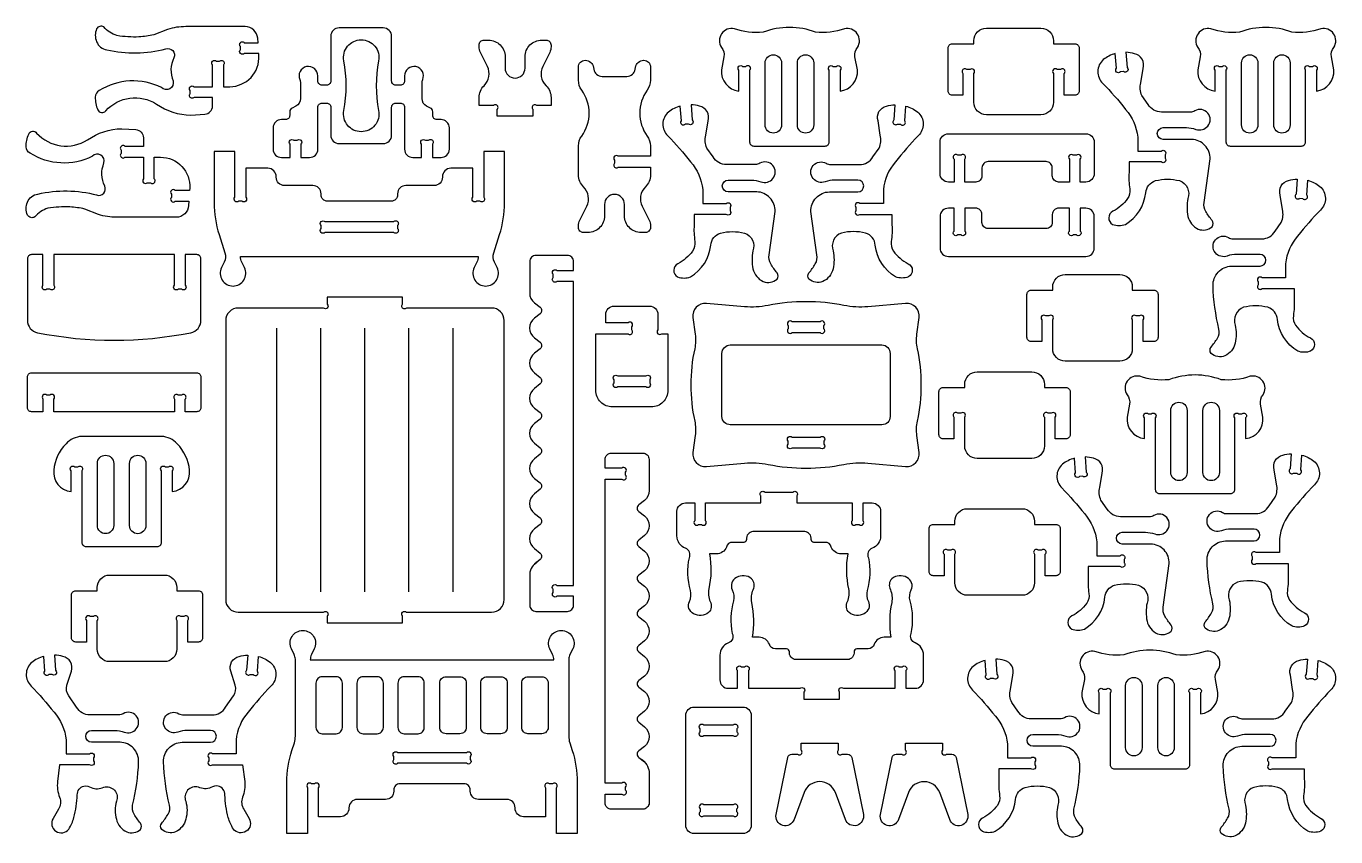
# Model space of a CAD drawing. Extents: x 674.5 to 704.7, y 9.3 to 46.7.
# Drawn here: x 674.51 to 704.73, y 28.01 to 46.7 of the extents above; entities that cross this region are included whole.
import ezdxf

# ---------------------------------------------------------------- set-up
doc = ezdxf.new("R2010")
doc.units = 0
doc.header["$MEASUREMENT"] = 0
doc.layers.add('KONTUR', color=20, linetype='CONTINUOUS')

msp = doc.modelspace()

# ---------------------------------------------------------------- linework, layer by layer
at = {"layer": 'KONTUR'}
for points in [[(678.901, 45.895), (678.974, 45.895, -1), (679.062, 45.807), (679.062, 45.307), (679.208, 45.307, 0.433432), (679.88, 46.024), (679.877, 46.072), (679.544, 46.072, -1), (679.455, 46.16), (679.455, 46.233, -1), (679.544, 46.322), (679.861, 46.322), (679.854, 46.422, 0.395253), (679.566, 46.692), (678.192, 46.692, 0.077687), (677.774, 46.627), (677.456, 46.502, -0.042031), (677.114, 46.454, -0.051106), (676.606, 46.484, -0.13778), (676.302, 46.684, 0.443717), (676.138, 46.64, 0.213303), (676.137, 46.345, 0.283264), (676.374, 46.158, 0.123296), (677.732, 46.178, -0.670336), (677.919, 45.973, 0.213141), (677.901, 45.439, -0.77774), (677.633, 45.285, 0.263991), (676.197, 45.215, 0.272682), (676.107, 45.068, 0.117689), (676.165, 44.774, 0.58058), (676.347, 44.749, -0.364324), (677.52, 44.907, 0.149435), (678.312, 44.65), (678.632, 44.671, 0.395611), (678.812, 44.863), (678.812, 45.057), (678.385, 45.057, -1), (678.297, 45.145), (678.297, 45.218, -1), (678.385, 45.307), (678.812, 45.307), (678.812, 45.807, -1)], [(683.661, 45.471, 0.474116), (683.504, 45.769, 0.474116), (683.242, 45.556), (683.242, 45.437, -0.414214), (683.146, 45.341), (683.04, 45.341, -0.414214), (682.944, 45.437), (682.944, 46.469, 0.414214), (682.752, 46.662), (681.733, 46.662, 0.414214), (681.54, 46.469), (681.54, 45.437, -0.414214), (681.444, 45.341), (681.338, 45.341, -0.414214), (681.242, 45.437), (681.242, 45.556, 0.474116), (680.981, 45.769, 0.474116), (680.824, 45.471, -0.10039), (680.839, 45.396), (680.839, 45.031, -0.283093), (680.733, 44.859), (680.646, 44.815, 0.283093), (680.593, 44.73), (680.593, 44.644, -0.414214), (680.497, 44.548), (680.401, 44.548, 0.414214), (680.209, 44.355), (680.209, 43.866, 0.414214), (680.401, 43.674), (680.601, 43.674), (680.601, 43.982, -1), (680.689, 44.07), (680.762, 44.07, -1), (680.851, 43.982), (680.851, 43.674), (681.05, 43.674, 0.414214), (681.242, 43.866), (681.242, 44.834, -0.414214), (681.338, 44.93), (681.444, 44.93, -0.414214), (681.54, 44.834), (681.54, 44.187, 0.414214), (681.733, 43.995), (682.752, 43.995, 0.414214), (682.944, 44.187), (682.944, 44.834, -0.414214), (683.04, 44.93), (683.146, 44.93, -0.414214), (683.242, 44.834), (683.242, 43.866, 0.414214), (683.435, 43.674), (683.634, 43.674), (683.634, 43.982, -1), (683.722, 44.07), (683.795, 44.07, -1), (683.884, 43.982), (683.884, 43.674), (684.083, 43.674, 0.414214), (684.276, 43.866), (684.276, 44.355, 0.414214), (684.083, 44.548), (683.988, 44.548, -0.414214), (683.891, 44.644), (683.891, 44.73, 0.283093), (683.839, 44.815), (683.751, 44.859, -0.283093), (683.646, 45.031), (683.646, 45.396, -0.10039)], [(692.123, 46.673, 0.088383), (691.518, 46.564, -0.111237), (690.852, 46.643, 0.672511), (690.553, 46.213, -0.226774), (690.611, 45.999), (690.555, 45.697, 0.411397), (690.954, 45.206), (690.954, 45.688, -1), (691.043, 45.776), (691.116, 45.776, -1), (691.204, 45.688), (691.204, 44.034, 0.414214), (691.3, 43.938), (692.945, 43.938, 0.414214), (693.041, 44.034), (693.041, 45.688, -1), (693.13, 45.776), (693.203, 45.776, -1), (693.291, 45.688), (693.291, 45.206, 0.411397), (693.691, 45.697), (693.635, 45.999, -0.226774), (693.692, 46.213, 0.672511), (693.393, 46.643, -0.111237), (692.727, 46.564, 0.088383)], [(696.377, 44.948), (696.377, 45.612, 1), (696.289, 45.701), (696.216, 45.701, 1), (696.127, 45.612), (696.127, 45.112), (695.879, 45.112, -0.414214), (695.783, 45.208), (695.783, 46.199, -0.414214), (695.879, 46.295), (696.377, 46.295), (696.377, 46.368, -0.414214), (696.666, 46.656), (697.926, 46.656, -0.414214), (698.214, 46.368), (698.214, 46.295), (698.712, 46.295, -0.414214), (698.809, 46.199), (698.809, 45.208, -0.414214), (698.712, 45.112), (698.464, 45.112), (698.464, 45.612, 1), (698.376, 45.701), (698.303, 45.701, 1), (698.214, 45.612), (698.214, 44.948, -0.414214), (697.926, 44.659), (696.666, 44.659, -0.414214)], [(703.114, 46.673, 0.088383), (702.509, 46.564, -0.111237), (701.844, 46.643, 0.672511), (701.544, 46.213, -0.226774), (701.602, 45.999), (701.546, 45.697, 0.411397), (701.945, 45.206), (701.945, 45.688, -1), (702.034, 45.776), (702.107, 45.776, -1), (702.195, 45.688), (702.195, 44.034, 0.414214), (702.292, 43.938), (703.936, 43.938, 0.414214), (704.032, 44.034), (704.032, 45.688, -1), (704.121, 45.776), (704.194, 45.776, -1), (704.282, 45.688), (704.282, 45.206, 0.411397), (704.682, 45.697), (704.626, 45.999, -0.226774), (704.683, 46.213, 0.672511), (704.384, 46.643, -0.111237), (703.718, 46.564, 0.088383)], [(681.841, 45.902, -0.471204), (682.242, 46.388, -0.471204), (682.644, 45.902, 0.095585), (682.644, 44.755, -0.471204), (682.242, 44.268, -0.471204), (681.841, 44.755, 0.095585)], [(685.381, 44.623), (685.381, 44.785, 1), (685.292, 44.873), (684.962, 44.873), (684.962, 45.055, -0.201878), (685.078, 45.33, 0.325635), (685.153, 45.776), (684.992, 46.099, -0.116123), (684.962, 46.228), (684.962, 46.266, -0.414214), (685.077, 46.381), (685.177, 46.381, -0.414214), (685.562, 45.997), (685.562, 45.735, 1), (686.022, 45.735), (686.022, 45.997, -0.414214), (686.407, 46.381), (686.507, 46.381, -0.414214), (686.622, 46.266), (686.622, 46.228, -0.116123), (686.592, 46.099), (686.431, 45.776, 0.325635), (686.506, 45.33, -0.201878), (686.622, 45.055), (686.622, 44.873), (686.292, 44.873, 1), (686.203, 44.785), (686.203, 44.623)], [(691.562, 45.855, -1), (691.94, 45.855), (691.94, 44.424, -1), (691.562, 44.424)], [(692.305, 45.855, -1), (692.683, 45.855), (692.683, 44.424, -1), (692.305, 44.424)], [(699.977, 42.947, -0.180382), (699.925, 42.725, -0.114184), (699.585, 42.433, 0.61467), (699.579, 42.13, 0.190419), (699.875, 42.13, 0.236111), (700.344, 42.862, -0.305922), (700.566, 43.14, -0.117873), (701.124, 43.14, -0.410093), (701.317, 42.728, 0.099629), (701.317, 42.314, 0.228734), (701.555, 42.02, 0.269899), (701.874, 42.078, 0.341497), (701.874, 42.222, -0.037711), (701.728, 42.429, -0.201322), (701.693, 42.637), (701.83, 43.639, 0.414214), (701.404, 44.091), (700.746, 44.091, -1), (700.746, 44.362), (701.283, 44.362, -0.088172), (701.5, 44.323, 0.31679), (701.776, 44.397, 0.844509), (701.476, 44.748, -0.139482), (701.369, 44.72), (700.707, 44.72, -0.267949), (700.4, 44.897), (700.255, 45.1, -0.174881), (700.229, 45.398), (700.281, 45.728, 0.443368), (700.085, 46.068, 0.062392), (699.888, 46.1), (699.914, 45.749, -1), (699.833, 45.655), (699.76, 45.649, -1), (699.665, 45.731), (699.64, 46.07, 0.096799), (699.365, 45.931, 0.444682), (699.352, 45.384, -0.025048), (699.879, 44.784, -0.150438), (700.158, 44.144), (700.158, 43.821), (700.7, 43.821, -1), (700.789, 43.733), (700.789, 43.66, -1), (700.7, 43.571), (699.959, 43.571), (699.959, 43.328, 0.057319)], [(702.553, 45.855, -1), (702.931, 45.855), (702.931, 44.424, -1), (702.553, 44.424)], [(703.297, 45.855, -1), (703.674, 45.855), (703.674, 44.424, -1), (703.297, 44.424)], [(688.916, 45.454, -0.158286), (688.842, 45.228, 0.324707), (688.842, 44.168, -0.158286), (688.916, 43.942), (688.916, 43.702), (688.174, 43.702, 1), (688.086, 43.613), (688.086, 43.54, 1), (688.174, 43.452), (688.916, 43.452), (688.916, 43.271, -0.201878), (688.8, 42.996, 0.325635), (688.725, 42.549), (688.885, 42.226, -0.116123), (688.916, 42.098), (688.916, 42.059, -0.414214), (688.8, 41.944), (688.7, 41.944, -0.414214), (688.316, 42.328), (688.316, 42.591, 1), (687.855, 42.591), (687.855, 42.328, -0.414214), (687.471, 41.944), (687.371, 41.944, -0.414214), (687.255, 42.059), (687.255, 42.098, -0.116123), (687.286, 42.226), (687.447, 42.549, 0.325635), (687.371, 42.996, -0.201878), (687.255, 43.271), (687.255, 43.942, -0.158286), (687.329, 44.168, 0.324707), (687.329, 45.228, -0.158286), (687.255, 45.454), (687.255, 45.761, -0.414214), (687.409, 45.915), (687.412, 45.915, -0.373213), (687.603, 45.75), (687.608, 45.71, 0.373213), (687.799, 45.545), (688.372, 45.545, 0.373213), (688.563, 45.71), (688.569, 45.75, -0.373213), (688.759, 45.915), (688.762, 45.915, -0.414214), (688.916, 45.761)], [(689.941, 41.738, -0.180382), (689.889, 41.515, -0.114184), (689.548, 41.223, 0.61467), (689.542, 40.921, 0.190419), (689.839, 40.921, 0.236111), (690.307, 41.652, -0.305922), (690.529, 41.931, -0.117873), (691.088, 41.931, -0.410093), (691.281, 41.519, 0.099629), (691.281, 41.104, 0.228734), (691.519, 40.811, 0.269899), (691.838, 40.868, 0.341497), (691.838, 41.012, -0.037711), (691.692, 41.219, -0.201322), (691.656, 41.427), (691.794, 42.43, 0.414214), (691.367, 42.881), (690.709, 42.881, -1), (690.709, 43.152), (691.246, 43.152, -0.088172), (691.464, 43.113, 0.31679), (691.74, 43.187, 0.844509), (691.44, 43.539, -0.139482), (691.332, 43.51), (690.671, 43.51, -0.267949), (690.363, 43.687), (690.219, 43.89, -0.174881), (690.193, 44.188), (690.245, 44.519, 0.443368), (690.049, 44.858, 0.062392), (689.852, 44.89), (689.878, 44.54, -1), (689.796, 44.445), (689.724, 44.44, -1), (689.629, 44.521), (689.604, 44.86, 0.096799), (689.329, 44.721, 0.444682), (689.316, 44.175, -0.025048), (689.842, 43.574, -0.150438), (690.121, 42.934), (690.121, 42.612), (690.664, 42.612, -1), (690.752, 42.523), (690.752, 42.45, -1), (690.664, 42.362), (689.923, 42.362), (689.923, 42.118, 0.057319)], [(694.47, 41.738, 0.180382), (694.522, 41.515, 0.114184), (694.862, 41.223, -0.61467), (694.868, 40.921, -0.190419), (694.571, 40.921, -0.236111), (694.103, 41.652, 0.305922), (693.881, 41.931, 0.117873), (693.323, 41.931, 0.410093), (693.13, 41.519, -0.099629), (693.13, 41.104, -0.228734), (692.891, 40.811, -0.269899), (692.573, 40.868, -0.341497), (692.573, 41.012, 0.037711), (692.719, 41.219, 0.201322), (692.754, 41.427), (692.617, 42.43, -0.414214), (693.043, 42.881), (693.701, 42.881, 1), (693.701, 43.152), (693.164, 43.152, 0.088172), (692.947, 43.113, -0.31679), (692.671, 43.187, -0.844509), (692.971, 43.539, 0.139482), (693.078, 43.51), (693.74, 43.51, 0.267949), (694.047, 43.687), (694.191, 43.89, 0.174881), (694.218, 44.188), (694.166, 44.519, -0.443368), (694.361, 44.858, -0.062392), (694.558, 44.89), (694.532, 44.54, 1), (694.614, 44.445), (694.687, 44.44, 1), (694.782, 44.521), (694.807, 44.86, -0.096799), (695.082, 44.721, -0.444682), (695.094, 44.175, 0.025048), (694.568, 43.574, 0.150438), (694.289, 42.934), (694.289, 42.612), (693.747, 42.612, 1), (693.658, 42.523), (693.658, 42.45, 1), (693.747, 42.362), (694.488, 42.362), (694.488, 42.118, -0.057319)], [(677.218, 43.68), (677.218, 43.18, 1), (677.307, 43.092), (677.379, 43.092, 1), (677.468, 43.18), (677.468, 43.68), (677.614, 43.68, -0.433432), (678.286, 42.964), (678.283, 42.915), (677.95, 42.915, 1), (677.861, 42.827), (677.861, 42.754, 1), (677.95, 42.665), (678.266, 42.665), (678.26, 42.565, -0.395253), (677.972, 42.295), (676.597, 42.295, -0.077687), (676.179, 42.36), (675.862, 42.485, 0.042031), (675.52, 42.533, 0.051106), (675.012, 42.503, 0.13778), (674.708, 42.304, -0.443717), (674.544, 42.347, -0.213303), (674.543, 42.642, -0.283264), (674.78, 42.829, -0.123296), (676.138, 42.809, 0.670336), (676.325, 43.014, -0.213141), (676.307, 43.548, 0.77774), (676.039, 43.702, -0.263991), (674.603, 43.772, -0.272682), (674.513, 43.919, -0.117689), (674.57, 44.213, -0.58058), (674.753, 44.238, 0.364324), (675.926, 44.08, -0.149435), (676.718, 44.337), (677.038, 44.316, -0.395611), (677.218, 44.125), (677.218, 43.93), (676.791, 43.93, 1), (676.702, 43.842), (676.702, 43.769, 1), (676.791, 43.68)], [(696.42, 43.107), (696.17, 43.107), (696.17, 43.635, 1), (696.081, 43.724), (696.008, 43.724, 1), (695.92, 43.635), (695.92, 43.107), (695.789, 43.107, -0.414214), (695.597, 43.3), (695.597, 44.028, -0.414214), (695.789, 44.221), (698.963, 44.221, -0.414214), (699.156, 44.028), (699.156, 43.3, -0.414214), (698.963, 43.107), (698.832, 43.107), (698.832, 43.635, 1), (698.744, 43.724), (698.671, 43.724, 1), (698.582, 43.635), (698.582, 43.107), (698.332, 43.107, -0.414214), (698.188, 43.252), (698.188, 43.435, 0.414214), (698.043, 43.579), (696.709, 43.579, 0.414214), (696.565, 43.435), (696.565, 43.252, -0.414214)], [(685.069, 43.808), (685.069, 42.755, -1), (684.98, 42.667), (684.907, 42.667, -1), (684.819, 42.755), (684.819, 43.424), (684.308, 43.424, 0.414214), (684.116, 43.232), (684.116, 43.22, -0.414214), (683.924, 43.027), (683.273, 43.027, 0.414214), (683.081, 42.835), (683.081, 42.811, -0.414214), (682.937, 42.667), (681.46, 42.667, -0.414214), (681.316, 42.811), (681.316, 42.835, 0.414214), (681.124, 43.027), (680.473, 43.027, -0.414214), (680.281, 43.22), (680.281, 43.232, 0.414214), (680.089, 43.424), (679.578, 43.424), (679.578, 42.755, -1), (679.49, 42.667), (679.417, 42.667, -1), (679.328, 42.755), (679.328, 43.808), (678.848, 43.808), (678.848, 42.632, 0.077953), (678.964, 41.896), (679.099, 41.477, -0.19395), (679.083, 41.262), (679.02, 41.133, 0.55474), (679.284, 40.709, 0.55474), (679.549, 41.133), (679.486, 41.262, -0.114229), (679.456, 41.389), (684.941, 41.389, -0.114229), (684.912, 41.262), (684.848, 41.133, 0.55474), (685.113, 40.709, 0.55474), (685.377, 41.133), (685.314, 41.262, -0.19395), (685.299, 41.477), (685.433, 41.896, 0.077953), (685.549, 42.632), (685.549, 43.808)], [(703.749, 40.025, 0.180382), (703.801, 39.803, 0.114184), (704.142, 39.511, -0.61467), (704.148, 39.208, -0.190419), (703.851, 39.208, -0.236111), (703.383, 39.939, 0.305922), (703.16, 40.218, 0.117873), (702.602, 40.218, 0.410093), (702.409, 39.806, -0.099629), (702.409, 39.392, -0.228734), (702.171, 39.098, -0.269899), (701.852, 39.155, -0.341497), (701.852, 39.3, 0.037711), (701.998, 39.506, 0.201322), (702.033, 39.715, -0.052119), (701.896, 40.717, -0.414214), (702.323, 41.168), (702.98, 41.168, 1), (702.98, 41.439), (702.443, 41.439, 0.088172), (702.226, 41.401, -0.31679), (701.95, 41.475, -0.844509), (702.25, 41.826, 0.139482), (702.357, 41.797), (703.019, 41.797, 0.267949), (703.327, 41.975), (703.471, 42.177, 0.174881), (703.497, 42.475), (703.445, 42.806, -0.443368), (703.641, 43.145, -0.062392), (703.838, 43.177), (703.812, 42.827, 1), (703.894, 42.732), (703.966, 42.727, 1), (704.061, 42.808), (704.086, 43.147, -0.096799), (704.361, 43.008, -0.444682), (704.374, 42.462, 0.025048), (703.848, 41.862, 0.150438), (703.569, 41.222), (703.569, 40.899), (703.026, 40.899, 1), (702.938, 40.81), (702.938, 40.737, 1), (703.026, 40.649), (703.767, 40.649), (703.767, 40.405, -0.057319)], [(696.42, 42.504), (696.17, 42.504), (696.17, 41.976, -1), (696.081, 41.888), (696.008, 41.888, -1), (695.92, 41.976), (695.92, 42.504), (695.789, 42.504, 0.414214), (695.597, 42.312), (695.597, 41.583, 0.414214), (695.789, 41.391), (698.963, 41.391, 0.414214), (699.156, 41.583), (699.156, 42.312, 0.414214), (698.963, 42.504), (698.832, 42.504), (698.832, 41.976, -1), (698.744, 41.888), (698.671, 41.888, -1), (698.582, 41.976), (698.582, 42.504), (698.332, 42.504, 0.414214), (698.188, 42.36), (698.188, 42.176, -0.414214), (698.043, 42.032), (696.709, 42.032, -0.414214), (696.565, 42.176), (696.565, 42.36, 0.414214)], [(683.081, 42.106), (683.081, 42.033, -1), (682.993, 41.944), (681.405, 41.944, -1), (681.316, 42.033), (681.316, 42.106, -1), (681.405, 42.194), (682.993, 42.194, -1)], [(675.149, 41.433), (675.149, 40.725, -1), (675.061, 40.636), (674.988, 40.636, -1), (674.899, 40.725), (674.899, 41.433), (674.635, 41.433, 0.414214), (674.539, 41.337), (674.539, 39.915, 0.358275), (674.772, 39.632, 0.097651), (678.31, 39.632, 0.358275), (678.543, 39.915), (678.543, 41.337, 0.414214), (678.447, 41.433), (678.183, 41.433), (678.183, 40.725, -1), (678.094, 40.636), (678.021, 40.636, -1), (677.933, 40.725), (677.933, 41.433)], [(686.303, 34.348, 0.229334), (686.129, 34.07), (686.129, 33.349, 0.414214), (686.273, 33.205), (686.998, 33.205, 0.414214), (687.142, 33.349), (687.142, 33.553), (686.758, 33.553, -1), (686.67, 33.641), (686.67, 33.714, -1), (686.758, 33.803), (687.142, 33.803), (687.142, 40.817), (686.758, 40.817, -1), (686.67, 40.906), (686.67, 40.979, -1), (686.758, 41.067), (687.142, 41.067), (687.142, 41.271, 0.414214), (686.998, 41.415), (686.273, 41.415, 0.414214), (686.129, 41.271), (686.129, 40.55, 0.229334), (686.238, 40.324), (686.368, 40.221, -0.484131), (686.368, 40.07), (686.238, 39.967, 0.484131), (686.238, 39.513), (686.368, 39.411, -0.484131), (686.368, 39.26), (686.238, 39.157, 0.484131), (686.238, 38.703), (686.368, 38.601, -0.484131), (686.368, 38.45), (686.238, 38.347, 0.484131), (686.238, 37.893), (686.368, 37.791, -0.484131), (686.368, 37.64), (686.238, 37.537, 0.484131), (686.238, 37.083), (686.368, 36.98, -0.484131), (686.368, 36.83), (686.238, 36.727, 0.484131), (686.238, 36.273), (686.368, 36.17, -0.484131), (686.368, 36.02), (686.238, 35.917, 0.484131), (686.238, 35.463), (686.368, 35.36, -0.484131), (686.368, 35.209), (686.238, 35.107, 0.484131), (686.238, 34.653), (686.368, 34.55, -0.484131), (686.368, 34.399), (686.238, 34.297)], [(698.197, 39.266), (698.197, 39.93, 1), (698.109, 40.018), (698.036, 40.018, 1), (697.947, 39.93), (697.947, 39.43), (697.699, 39.43, -0.414214), (697.603, 39.526), (697.603, 40.517, -0.414214), (697.699, 40.613), (698.197, 40.613), (698.197, 40.686, -0.414214), (698.486, 40.974), (699.746, 40.974, -0.414214), (700.034, 40.686), (700.034, 40.613), (700.532, 40.613, -0.414214), (700.628, 40.517), (700.628, 39.526, -0.414214), (700.532, 39.43), (700.284, 39.43), (700.284, 39.93, 1), (700.196, 40.018), (700.123, 40.018, 1), (700.034, 39.93), (700.034, 39.266, -0.414214), (699.746, 38.977), (698.486, 38.977, -0.414214)], [(685.54, 33.476), (685.54, 39.913, 0.414214), (685.251, 40.202), (683.284, 40.202, -1), (683.196, 40.29), (683.196, 40.452), (681.459, 40.452), (681.459, 40.29, -1), (681.371, 40.202), (679.403, 40.202, 0.414214), (679.115, 39.913), (679.115, 33.476, 0.414214), (679.403, 33.187), (681.371, 33.187, -1), (681.459, 33.099), (681.459, 32.937), (683.196, 32.937), (683.196, 33.099, -1), (683.284, 33.187), (685.251, 33.187, 0.414214)], [(688.041, 37.919, -0.414214), (687.656, 38.304), (687.656, 39.61), (688.398, 39.61, 1), (688.486, 39.698), (688.486, 39.771, 1), (688.398, 39.86), (687.885, 39.86), (687.885, 40.055, -0.414214), (688.077, 40.247), (688.895, 40.247, -0.414214), (689.088, 40.055), (689.088, 39.698, 1), (689.176, 39.61), (689.316, 39.61), (689.316, 38.304, -0.414214), (688.932, 37.919)], [(689.847, 38.428, 0.05321), (689.936, 37.593, -0.086893), (689.949, 37.261), (689.897, 36.873, 0.481055), (690.208, 36.547), (691.083, 36.625, -0.071729), (691.632, 36.595, 0.09921), (693.381, 36.595, -0.071729), (693.929, 36.625), (694.804, 36.547, 0.481055), (695.115, 36.873), (695.063, 37.261, -0.086893), (695.076, 37.593, 0.05321), (695.165, 38.428, 0.05321), (695.076, 39.264, -0.086893), (695.063, 39.595), (695.115, 39.983, 0.481055), (694.804, 40.309), (693.929, 40.231, -0.071729), (693.381, 40.261, 0.09921), (691.632, 40.261, -0.071729), (691.083, 40.231), (690.208, 40.309, 0.481055), (689.897, 39.983), (689.949, 39.595, -0.086893), (689.936, 39.264, 0.05321)], [(692.182, 39.635), (692.83, 39.635, 1), (692.918, 39.723), (692.918, 39.796, 1), (692.83, 39.885), (692.182, 39.885, 1), (692.094, 39.796), (692.094, 39.723, 1)], [(694.254, 37.508), (690.758, 37.508, -0.414214), (690.566, 37.7), (690.566, 39.156, -0.414214), (690.758, 39.349), (694.254, 39.349, -0.414214), (694.446, 39.156), (694.446, 37.7, -0.414214)], [(678.183, 37.81), (678.183, 38.102, 1), (678.094, 38.19), (678.021, 38.19, 1), (677.933, 38.102), (677.933, 37.81), (675.149, 37.81), (675.149, 38.102, 1), (675.061, 38.19), (674.988, 38.19, 1), (674.899, 38.102), (674.899, 37.81), (674.635, 37.81, -0.414214), (674.539, 37.906), (674.539, 38.61, -0.414214), (674.635, 38.706), (678.447, 38.706, -0.414214), (678.543, 38.61), (678.543, 37.906, -0.414214), (678.447, 37.81)], [(696.167, 37.02), (696.167, 37.685, 1), (696.078, 37.773), (696.005, 37.773, 1), (695.917, 37.685), (695.917, 37.184), (695.669, 37.184, -0.414214), (695.572, 37.281), (695.572, 38.271, -0.414214), (695.669, 38.368), (696.167, 38.368), (696.167, 38.44, -0.414214), (696.455, 38.729), (697.715, 38.729, -0.414214), (698.004, 38.44), (698.004, 38.368), (698.502, 38.368, -0.414214), (698.598, 38.271), (698.598, 37.281, -0.414214), (698.502, 37.184), (698.254, 37.184), (698.254, 37.685, 1), (698.165, 37.773), (698.092, 37.773, 1), (698.004, 37.685), (698.004, 37.02, -0.414214), (697.715, 36.732), (696.455, 36.732, -0.414214)], [(688.163, 38.635), (688.809, 38.635, -1), (688.898, 38.546), (688.898, 38.473, -1), (688.809, 38.385), (688.163, 38.385, -1), (688.075, 38.473), (688.075, 38.546, -1)], [(701.481, 38.657, 0.088383), (700.877, 38.548, -0.111237), (700.211, 38.627, 0.672511), (699.912, 38.197, -0.226774), (699.969, 37.983), (699.913, 37.682, 0.411397), (700.313, 37.19), (700.313, 37.672, -1), (700.401, 37.76), (700.474, 37.76, -1), (700.563, 37.672), (700.563, 36.019, 0.414214), (700.659, 35.923), (702.303, 35.923, 0.414214), (702.399, 36.019), (702.399, 37.672, -1), (702.488, 37.76), (702.561, 37.76, -1), (702.649, 37.672), (702.649, 37.19, 0.411397), (703.049, 37.682), (702.993, 37.983, -0.226774), (703.05, 38.197, 0.672511), (702.751, 38.627, -0.111237), (702.085, 38.548, 0.088383)], [(700.92, 37.839, -1), (701.298, 37.839), (701.298, 36.409, -1), (700.92, 36.409)], [(701.664, 37.839, -1), (702.042, 37.839), (702.042, 36.409, -1), (701.664, 36.409)], [(677.633, 37.24), (675.796, 37.24, 0.200898), (675.431, 37.071, 0.168545), (675.146, 36.459, 0.411397), (675.546, 35.967), (675.546, 36.449, -1), (675.634, 36.538), (675.707, 36.538, -1), (675.796, 36.449), (675.796, 34.796, 0.414214), (675.892, 34.7), (677.536, 34.7, 0.414214), (677.633, 34.796), (677.633, 36.449, -1), (677.721, 36.538), (677.794, 36.538, -1), (677.883, 36.449), (677.883, 35.967, 0.411397), (678.282, 36.459, 0.168545), (677.997, 37.071, 0.200898)], [(692.182, 37.222), (692.83, 37.222, -1), (692.918, 37.133), (692.918, 37.06, -1), (692.83, 36.972), (692.182, 36.972, -1), (692.094, 37.06), (692.094, 37.133, -1)], [(676.154, 36.617, -1), (676.531, 36.617), (676.531, 35.186, -1), (676.154, 35.186)], [(676.897, 36.617, -1), (677.275, 36.617), (677.275, 35.186, -1), (676.897, 35.186)], [(688.71, 29.786, -0.229334), (688.885, 29.509), (688.885, 28.788, -0.414214), (688.74, 28.643), (688.015, 28.643, -0.414214), (687.871, 28.788), (687.871, 28.991), (688.255, 28.991, 1), (688.343, 29.08), (688.343, 29.153, 1), (688.255, 29.241), (687.871, 29.241), (687.871, 36.256), (688.255, 36.256, 1), (688.343, 36.344), (688.343, 36.417, 1), (688.255, 36.506), (687.871, 36.506), (687.871, 36.71, -0.414214), (688.015, 36.854), (688.74, 36.854, -0.414214), (688.885, 36.71), (688.885, 35.989, -0.229334), (688.775, 35.762), (688.645, 35.659, 0.484131), (688.645, 35.509), (688.775, 35.406, -0.484131), (688.775, 34.952), (688.645, 34.849, 0.484131), (688.645, 34.698), (688.775, 34.596, -0.484131), (688.775, 34.142), (688.645, 34.039, 0.484131), (688.645, 33.888), (688.775, 33.786, -0.484131), (688.775, 33.332), (688.645, 33.229, 0.484131), (688.645, 33.078), (688.775, 32.976, -0.484131), (688.775, 32.522), (688.645, 32.419, 0.484131), (688.645, 32.268), (688.775, 32.165, -0.484131), (688.775, 31.712), (688.645, 31.609, 0.484131), (688.645, 31.458), (688.775, 31.355, -0.484131), (688.775, 30.902), (688.645, 30.799, 0.484131), (688.645, 30.648), (688.775, 30.545, -0.484131), (688.775, 30.091), (688.645, 29.989, 0.484131), (688.645, 29.838), (688.775, 29.735)], [(699.033, 33.615, -0.180382), (698.981, 33.392, -0.114184), (698.641, 33.101, 0.61467), (698.635, 32.798, 0.190419), (698.931, 32.798, 0.236111), (699.4, 33.529, -0.305922), (699.622, 33.808, -0.117873), (700.18, 33.808, -0.410093), (700.373, 33.396, 0.099629), (700.373, 32.981, 0.228734), (700.611, 32.688, 0.269899), (700.93, 32.745, 0.341497), (700.93, 32.889, -0.037711), (700.784, 33.096, -0.201322), (700.749, 33.304), (700.886, 34.307, 0.414214), (700.46, 34.758), (699.802, 34.758, -1), (699.802, 35.029), (700.339, 35.029, -0.088172), (700.556, 34.991, 0.31679), (700.832, 35.064, 0.844509), (700.532, 35.416, -0.139482), (700.425, 35.387), (699.763, 35.387, -0.267949), (699.456, 35.564), (699.311, 35.767, -0.174881), (699.285, 36.065), (699.337, 36.396, 0.443368), (699.141, 36.735, 0.062392), (698.944, 36.767), (698.97, 36.417, -1), (698.889, 36.322), (698.816, 36.317, -1), (698.721, 36.398), (698.696, 36.737, 0.096799), (698.421, 36.598, 0.444682), (698.408, 36.052, -0.025048), (698.935, 35.451, -0.150438), (699.214, 34.811), (699.214, 34.489), (699.756, 34.489, -1), (699.845, 34.4), (699.845, 34.327, -1), (699.756, 34.239), (699.015, 34.239), (699.015, 33.995, 0.057319)], [(703.611, 33.687, 0.180382), (703.663, 33.464, 0.114184), (704.003, 33.173, -0.61467), (704.009, 32.87, -0.190419), (703.712, 32.87, -0.236111), (703.244, 33.601, 0.305922), (703.022, 33.88, 0.117873), (702.464, 33.88, 0.410093), (702.271, 33.468, -0.099629), (702.271, 33.053, -0.228734), (702.032, 32.76, -0.269899), (701.714, 32.817, -0.341497), (701.714, 32.961, 0.037711), (701.86, 33.168, 0.201322), (701.895, 33.376, -0.052119), (701.758, 34.379, -0.414214), (702.184, 34.83), (702.842, 34.83, 1), (702.842, 35.101), (702.305, 35.101, 0.088172), (702.088, 35.063, -0.31679), (701.812, 35.136, -0.844509), (702.112, 35.488, 0.139482), (702.219, 35.459), (702.881, 35.459, 0.267949), (703.188, 35.636), (703.333, 35.839, 0.174881), (703.359, 36.137), (703.307, 36.468, -0.443368), (703.503, 36.807, -0.062392), (703.699, 36.839), (703.673, 36.489, 1), (703.755, 36.394), (703.828, 36.389, 1), (703.923, 36.47), (703.948, 36.809, -0.096799), (704.223, 36.67, -0.444682), (704.235, 36.124, 0.025048), (703.709, 35.523, 0.150438), (703.43, 34.883), (703.43, 34.561), (702.888, 34.561, 1), (702.799, 34.472), (702.799, 34.399, 1), (702.888, 34.311), (703.629, 34.311), (703.629, 34.067, -0.057319)], [(692.474, 35.046), (691.281, 35.046, 0.416597), (691.131, 34.864, -0.438914), (691.068, 34.796), (690.808, 34.797, 0.358235), (690.669, 34.689, -0.29887), (690.437, 34.529), (690.281, 34.529, -0.094158), (690.263, 33.725, 0.135936), (690.293, 33.431, -0.332095), (690.258, 33.178, -0.307804), (689.911, 33.151, -0.401002), (689.813, 33.436, 0.181945), (689.839, 33.688, -0.117839), (689.813, 34.441, 0.432952), (689.724, 34.659, -0.31016), (689.528, 34.944), (689.528, 35.513, -0.414214), (689.721, 35.706), (689.936, 35.706), (689.936, 35.297, 1), (690.024, 35.209), (690.097, 35.209, 1), (690.186, 35.297), (690.186, 35.706), (691.465, 35.706), (691.465, 35.867, -1), (691.554, 35.956), (692.201, 35.956, -1), (692.29, 35.867), (692.29, 35.706), (693.57, 35.706), (693.57, 35.297, 1), (693.658, 35.209), (693.731, 35.209, 1), (693.82, 35.297), (693.82, 35.706), (694.035, 35.706, -0.414214), (694.227, 35.513), (694.227, 34.944, -0.31016), (694.031, 34.659, 0.432952), (693.943, 34.441, -0.117839), (693.916, 33.688, 0.181945), (693.943, 33.436, -0.401002), (693.845, 33.151, -0.307804), (693.497, 33.178, -0.332095), (693.463, 33.431, 0.135936), (693.492, 33.725, -0.094158), (693.474, 34.529), (693.318, 34.529, -0.29887), (693.087, 34.689, 0.358235), (692.948, 34.797), (692.688, 34.796, -0.438914), (692.625, 34.864, 0.416597)], [(695.939, 33.864), (695.939, 34.528, 1), (695.85, 34.617), (695.777, 34.617, 1), (695.689, 34.528), (695.689, 34.028), (695.441, 34.028, -0.414214), (695.344, 34.124), (695.344, 35.115, -0.414214), (695.441, 35.211), (695.939, 35.211), (695.939, 35.284, -0.414214), (696.227, 35.573), (697.487, 35.573, -0.414214), (697.776, 35.284), (697.776, 35.211), (698.274, 35.211, -0.414214), (698.37, 35.115), (698.37, 34.124, -0.414214), (698.274, 34.028), (698.026, 34.028), (698.026, 34.528, 1), (697.937, 34.617), (697.864, 34.617, 1), (697.776, 34.528), (697.776, 33.864, -0.414214), (697.487, 33.576), (696.227, 33.576, -0.414214)], [(676.152, 32.334), (676.152, 32.998, 1), (676.063, 33.087), (675.991, 33.087, 1), (675.902, 32.998), (675.902, 32.498), (675.654, 32.498, -0.414214), (675.558, 32.594), (675.558, 33.585, -0.414214), (675.654, 33.681), (676.152, 33.681), (676.152, 33.754, -0.414214), (676.44, 34.043), (677.7, 34.043, -0.414214), (677.989, 33.754), (677.989, 33.681), (678.487, 33.681, -0.414214), (678.583, 33.585), (678.583, 32.594, -0.414214), (678.487, 32.498), (678.239, 32.498), (678.239, 32.998, 1), (678.15, 33.087), (678.077, 33.087, 1), (677.989, 32.998), (677.989, 32.334, -0.414214), (677.7, 32.046), (676.44, 32.046, -0.414214)], [(693.465, 32.091), (692.272, 32.091, -0.416597), (692.121, 32.272, 0.438914), (692.058, 32.34), (691.798, 32.34, -0.358235), (691.659, 32.447, 0.29887), (691.427, 32.607), (691.272, 32.607, 0.094158), (691.254, 33.411, -0.135936), (691.283, 33.705, 0.332095), (691.249, 33.959, 0.307804), (690.901, 33.985, 0.401002), (690.803, 33.7, -0.181945), (690.83, 33.449, 0.117839), (690.803, 32.695, -0.432952), (690.714, 32.477, 0.31016), (690.519, 32.192), (690.519, 31.623, 0.414214), (690.711, 31.43), (690.926, 31.43), (690.926, 31.839, -1), (691.015, 31.928), (691.087, 31.928, -1), (691.176, 31.839), (691.176, 31.43), (692.367, 31.43, -1), (692.456, 31.342), (692.456, 31.18), (693.28, 31.18), (693.28, 31.342, -1), (693.369, 31.43), (694.56, 31.43), (694.56, 31.839, -1), (694.649, 31.928), (694.722, 31.928, -1), (694.81, 31.839), (694.81, 31.43), (695.025, 31.43, 0.414214), (695.218, 31.623), (695.218, 32.192, 0.31016), (695.022, 32.477, -0.432952), (694.933, 32.695, 0.117839), (694.907, 33.449, -0.181945), (694.933, 33.7, 0.401002), (694.835, 33.985, 0.307804), (694.487, 33.959, 0.332095), (694.453, 33.705, -0.135936), (694.483, 33.411, 0.094158), (694.464, 32.607), (694.309, 32.607, 0.29887), (694.077, 32.447, -0.358235), (693.938, 32.34), (693.678, 32.34, 0.438914), (693.615, 32.272, -0.416597)], [(686.747, 28.085), (686.747, 29.138, 1), (686.658, 29.227), (686.585, 29.227, 1), (686.497, 29.138), (686.497, 28.469), (685.986, 28.469, -0.414214), (685.794, 28.662), (685.794, 28.674, 0.414214), (685.602, 28.866), (684.951, 28.866, -0.414214), (684.759, 29.059), (684.759, 29.083, 0.414214), (684.615, 29.227), (683.877, 29.227), (683.138, 29.227, 0.414214), (682.994, 29.083), (682.994, 29.059, -0.414214), (682.802, 28.866), (682.151, 28.866, 0.414214), (681.959, 28.674), (681.959, 28.662, -0.414214), (681.767, 28.469), (681.256, 28.469), (681.256, 29.138, 1), (681.168, 29.227), (681.095, 29.227, 1), (681.006, 29.138), (681.006, 28.085), (680.526, 28.085), (680.526, 29.262, -0.077953), (680.642, 29.998), (680.699, 30.176, 0.077953), (680.722, 30.323), (680.722, 32.105, 0.09608), (680.694, 32.211), (680.631, 32.34, -0.55474), (680.895, 32.764, -0.55474), (681.159, 32.34), (681.096, 32.211, 0.114229), (681.067, 32.084), (686.686, 32.084, 0.114229), (686.657, 32.211), (686.594, 32.34, -0.55474), (686.858, 32.764, -0.55474), (687.123, 32.34), (687.059, 32.211, 0.09608), (687.031, 32.105), (687.031, 30.323, 0.077953), (687.054, 30.176), (687.111, 29.998, -0.077953), (687.227, 29.262), (687.227, 28.085)], [(675.433, 29.918), (675.976, 29.918, -1), (676.064, 29.83), (676.064, 29.757, -1), (675.976, 29.668), (675.282, 29.668), (675.235, 29.279, 0.127457), (675.283, 28.918, -0.24599), (675.256, 28.642), (675.133, 28.429, 0.95683), (675.494, 28.185, 0.082114), (675.613, 28.45, 0.051047), (675.69, 28.972, -0.333842), (675.845, 29.177, -0.160842), (676.013, 29.143, 0.220914), (676.302, 29.149, -0.628977), (676.593, 28.825, 0.137758), (676.593, 28.411, 0.228734), (676.831, 28.117, 0.269899), (677.15, 28.175, 0.341497), (677.15, 28.319, -0.037711), (677.004, 28.526, -0.201322), (676.968, 28.734, 0.052119), (677.106, 29.736, 0.414214), (676.679, 30.187), (676.021, 30.187, -1), (676.021, 30.459), (676.558, 30.459, -0.088172), (676.776, 30.42, 0.31679), (677.052, 30.494, 0.844509), (676.752, 30.845, -0.139482), (676.644, 30.816), (675.983, 30.816, -0.267949), (675.675, 30.994), (675.493, 31.253, -0.22812), (675.452, 31.5), (675.557, 31.825, 0.443368), (675.361, 32.165, 0.062392), (675.164, 32.197), (675.19, 31.846, -1), (675.108, 31.751), (675.036, 31.746, -1), (674.941, 31.828), (674.916, 32.167, 0.096799), (674.641, 32.028, 0.444682), (674.628, 31.481, -0.025048), (675.154, 30.881, -0.150438), (675.433, 30.241)], [(679.354, 29.918), (678.811, 29.918, 1), (678.723, 29.83), (678.723, 29.757, 1), (678.811, 29.668), (679.505, 29.668), (679.553, 29.279, -0.127457), (679.505, 28.918, 0.24599), (679.531, 28.642), (679.654, 28.429, -0.95683), (679.293, 28.185, -0.082114), (679.174, 28.45, -0.051047), (679.097, 28.972, 0.333842), (678.943, 29.177, 0.160842), (678.774, 29.143, -0.220914), (678.485, 29.149, 0.628977), (678.194, 28.825, -0.137758), (678.194, 28.411, -0.228734), (677.956, 28.117, -0.269899), (677.638, 28.175, -0.341497), (677.638, 28.319, 0.037711), (677.784, 28.526, 0.201322), (677.819, 28.734, -0.052119), (677.682, 29.736, -0.414214), (678.108, 30.187), (678.766, 30.187, 1), (678.766, 30.459), (678.229, 30.459, 0.088172), (678.011, 30.42, -0.31679), (677.735, 30.494, -0.844509), (678.035, 30.845, 0.139482), (678.143, 30.816), (678.805, 30.816, 0.267949), (679.112, 30.994), (679.294, 31.253, 0.22812), (679.335, 31.5), (679.23, 31.825, -0.443368), (679.426, 32.165, -0.062392), (679.623, 32.197), (679.597, 31.846, 1), (679.679, 31.751), (679.752, 31.746, 1), (679.846, 31.828), (679.872, 32.167, -0.096799), (680.146, 32.028, -0.444682), (680.159, 31.481, 0.025048), (679.633, 30.881, 0.150438), (679.354, 30.241)], [(696.973, 28.952, -0.180382), (696.921, 28.73, -0.114184), (696.58, 28.438, 0.61467), (696.574, 28.135, 0.190419), (696.871, 28.135, 0.236111), (697.339, 28.867, -0.305922), (697.561, 29.145, -0.117873), (698.12, 29.145, -0.410093), (698.313, 28.733, 0.099629), (698.313, 28.319, 0.228734), (698.551, 28.025, 0.269899), (698.87, 28.082, 0.341497), (698.87, 28.227, -0.037711), (698.723, 28.433, -0.201322), (698.688, 28.642, 0.052119), (698.825, 29.644, 0.414214), (698.399, 30.095), (697.741, 30.095, -1), (697.741, 30.366), (698.278, 30.366, -0.088172), (698.496, 30.328, 0.31679), (698.772, 30.402, 0.844509), (698.472, 30.753, -0.139482), (698.364, 30.724), (697.703, 30.724, -0.267949), (697.395, 30.902), (697.251, 31.104, -0.174881), (697.224, 31.402), (697.277, 31.733, 0.443368), (697.081, 32.072, 0.062392), (696.884, 32.104), (696.91, 31.754, -1), (696.828, 31.659), (696.756, 31.654, -1), (696.661, 31.736), (696.635, 32.075, 0.096799), (696.361, 31.935, 0.444682), (696.348, 31.389, -0.025048), (696.874, 30.789, -0.150438), (697.153, 30.149), (697.153, 29.826), (697.696, 29.826, -1), (697.784, 29.737), (697.784, 29.664, -1), (697.696, 29.576), (696.954, 29.576), (696.954, 29.333, 0.057319)], [(700.44, 32.309, 0.088383), (699.836, 32.201, -0.111237), (699.17, 32.279, 0.672511), (698.871, 31.85, -0.226774), (698.928, 31.635), (698.872, 31.334, 0.411397), (699.272, 30.842), (699.272, 31.324, -1), (699.361, 31.413), (699.433, 31.413, -1), (699.522, 31.324), (699.522, 29.671, 0.414214), (699.618, 29.575), (701.263, 29.575, 0.414214), (701.359, 29.671), (701.359, 31.324, -1), (701.447, 31.413), (701.52, 31.413, -1), (701.609, 31.324), (701.609, 30.842, 0.411397), (702.009, 31.334), (701.952, 31.635, -0.226774), (702.01, 31.85, 0.672511), (701.711, 32.279, -0.111237), (701.045, 32.201, 0.088383)], [(703.984, 28.952, 0.180382), (704.036, 28.73, 0.114184), (704.377, 28.438, -0.61467), (704.382, 28.135, -0.190419), (704.086, 28.135, -0.236111), (703.618, 28.867, 0.305922), (703.395, 29.145, 0.117873), (702.837, 29.145, 0.410093), (702.644, 28.733, -0.099629), (702.644, 28.319, -0.228734), (702.406, 28.025, -0.269899), (702.087, 28.082, -0.341497), (702.087, 28.227, 0.037711), (702.233, 28.433, 0.201322), (702.268, 28.642, -0.052119), (702.131, 29.644, -0.414214), (702.558, 30.095), (703.215, 30.095, 1), (703.215, 30.366), (702.678, 30.366, 0.088172), (702.461, 30.328, -0.31679), (702.185, 30.402, -0.844509), (702.485, 30.753, 0.139482), (702.592, 30.724), (703.254, 30.724, 0.267949), (703.561, 30.902), (703.706, 31.104, 0.174881), (703.732, 31.402), (703.68, 31.733, -0.443368), (703.876, 32.072, -0.062392), (704.073, 32.104), (704.047, 31.754, 1), (704.128, 31.659), (704.201, 31.654, 1), (704.296, 31.736), (704.321, 32.075, -0.096799), (704.596, 31.935, -0.444682), (704.609, 31.389, 0.025048), (704.083, 30.789, 0.150438), (703.804, 30.149), (703.804, 29.826), (703.261, 29.826, 1), (703.173, 29.737), (703.173, 29.664, 1), (703.261, 29.576), (704.002, 29.576), (704.002, 29.333, -0.057319)], [(681.663, 31.696), (681.342, 31.696, 0.414214), (681.198, 31.552), (681.198, 30.527, 0.414214), (681.342, 30.383), (681.663, 30.383, 0.414214), (681.807, 30.527), (681.807, 31.552, 0.414214)], [(682.609, 31.696), (682.287, 31.696, 0.414214), (682.143, 31.552), (682.143, 30.527, 0.414214), (682.287, 30.383), (682.609, 30.383, 0.414214), (682.753, 30.527), (682.753, 31.552, 0.414214)], [(683.554, 31.696), (683.233, 31.696, 0.414214), (683.089, 31.552), (683.089, 30.527, 0.414214), (683.233, 30.383), (683.554, 30.383, 0.414214), (683.698, 30.527), (683.698, 31.552, 0.414214)], [(684.199, 31.696), (684.52, 31.696, -0.414214), (684.665, 31.552), (684.665, 30.527, -0.414214), (684.52, 30.383), (684.199, 30.383, -0.414214), (684.055, 30.527), (684.055, 31.552, -0.414214)], [(685.145, 31.696), (685.466, 31.696, -0.414214), (685.61, 31.552), (685.61, 30.527, -0.414214), (685.466, 30.383), (685.145, 30.383, -0.414214), (685, 30.527), (685, 31.552, -0.414214)], [(686.09, 31.696), (686.411, 31.696, -0.414214), (686.555, 31.552), (686.555, 30.527, -0.414214), (686.411, 30.383), (686.09, 30.383, -0.414214), (685.946, 30.527), (685.946, 31.552, -0.414214)], [(699.88, 31.492, -1), (700.258, 31.492), (700.258, 30.061, -1), (699.88, 30.061)], [(700.623, 31.492, -1), (701.001, 31.492), (701.001, 30.061, -1), (700.623, 30.061)], [(689.731, 28.271), (689.731, 30.807, -0.414214), (689.923, 30.999), (691.048, 30.999, -0.414214), (691.24, 30.807), (691.24, 28.271, -0.414214), (691.048, 28.079), (689.923, 28.079, -0.414214)], [(690.823, 30.336), (690.148, 30.336, -1), (690.059, 30.425), (690.059, 30.498, -1), (690.148, 30.586), (690.823, 30.586, -1), (690.912, 30.498), (690.912, 30.425, -1)], [(684.671, 29.7), (683.083, 29.7, -1), (682.994, 29.788), (682.994, 29.861, -1), (683.083, 29.95), (684.671, 29.95, -1), (684.759, 29.861), (684.759, 29.788, -1)], [(692.23, 28.402, -0.926264), (691.815, 28.521), (692.084, 29.835, -0.356279), (692.178, 29.912), (692.307, 29.912, 1), (692.396, 30.001), (692.396, 30.162), (693.248, 30.162), (693.248, 30.001, 1), (693.337, 29.912), (693.465, 29.912, -0.356279), (693.56, 29.835), (693.828, 28.521, -0.926264), (693.414, 28.402), (693.183, 29.026, 0.695938), (692.461, 29.026)], [(694.638, 28.402, -0.926264), (694.223, 28.521), (694.492, 29.835, -0.356279), (694.586, 29.912), (694.714, 29.912, 1), (694.803, 30.001), (694.803, 30.162), (695.656, 30.162), (695.656, 30.001, 1), (695.744, 29.912), (695.873, 29.912, -0.356279), (695.967, 29.835), (696.236, 28.521, -0.926264), (695.821, 28.402), (695.59, 29.026, 0.695938), (694.869, 29.026)], [(690.823, 28.742), (690.148, 28.742, 1), (690.059, 28.653), (690.059, 28.58, 1), (690.148, 28.492), (690.823, 28.492, 1), (690.912, 28.58), (690.912, 28.653, 1)]]:
    msp.add_lwpolyline(points, format="xyb", close=True, dxfattribs=at)
for points in [[(680.295, 33.652), (680.295, 39.737)], [(681.311, 33.652), (681.311, 39.737)], [(682.327, 33.652), (682.327, 39.737)], [(683.344, 33.652), (683.344, 39.737)], [(684.36, 33.652), (684.36, 39.737)], [(688.645, 34.698), (688.775, 34.596)], [(688.645, 33.888), (688.775, 33.786)], [(688.645, 33.078), (688.775, 32.976)], [(688.645, 32.268), (688.775, 32.165)], [(688.645, 31.458), (688.775, 31.355)], [(688.645, 30.648), (688.775, 30.545)]]:
    msp.add_lwpolyline(points, dxfattribs=at)

doc.saveas('drawing.dxf')
